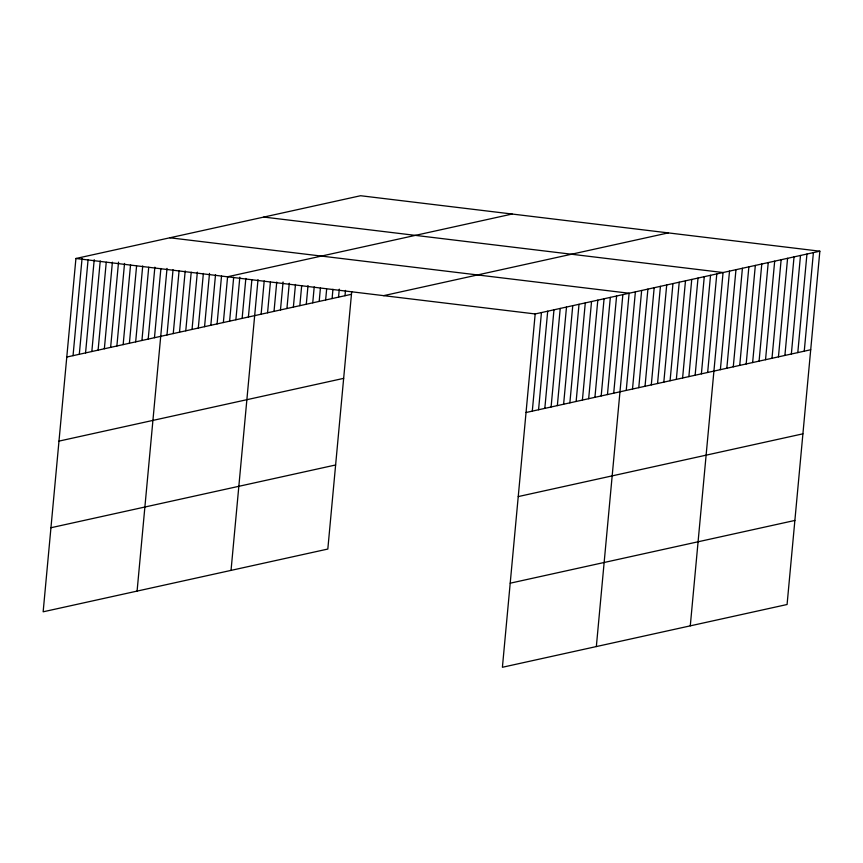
<?xml version="1.0" encoding="UTF-8"?>
<svg xmlns="http://www.w3.org/2000/svg" width="863" height="863" viewBox="0 0 863 863"><rect width="100%" height="100%" fill="white"/><g stroke="black" fill="none" stroke-linecap="round" stroke-linejoin="round"><path stroke-width="1.29" d="M819.85 251.198L535.179 313.949L502.406 667.272L787.078 604.51L819.85 251.198L360.594 195.728L75.922 258.49L43.15 611.802L327.821 549.051L351.705 291.629M73.042 355.664L82.061 258.436M79.31 354.283L88.08 259.72M85.566 352.902L94.218 259.666M91.834 351.521L100.237 260.95M98.102 350.141L106.246 262.233M104.358 348.76L112.395 262.19M110.626 347.379L118.533 262.136M116.883 345.998L124.542 263.42M123.15 344.617L130.561 264.704M129.407 343.237L136.581 265.987M135.674 341.856L142.719 265.944M141.931 340.475L148.727 267.228M148.199 339.094L154.865 267.174M154.466 337.713L160.885 268.458M137.088 591.09L167.023 268.415M166.991 334.952L173.042 269.698M173.247 333.571L179.062 270.971M179.515 332.19L185.2 270.928M185.772 330.809L191.208 272.212M192.039 329.429L197.347 272.158M198.296 328.048L203.366 273.442M204.563 326.667L209.504 273.398M210.831 325.286L215.523 274.682M217.088 323.916L221.532 275.966M223.355 322.535L227.552 277.25M229.612 321.155L233.69 277.196M235.879 319.774L239.828 277.152M242.136 318.393L245.847 278.436M248.404 317.012L251.867 279.72M231.036 570.389L258.005 279.666M261.122 314.208L264.207 280.906M267.573 312.784L270.41 282.147M274.024 311.36L276.743 282.061M280.475 309.936L283.075 281.964M286.926 308.512L289.278 283.204M293.377 307.088L295.48 284.456M299.828 305.675L301.683 285.696M306.289 304.251L308.015 285.599M312.74 302.827L314.218 286.84M319.191 301.403L320.421 288.08M325.642 299.979L326.635 289.321M332.093 298.555L332.956 289.234M338.544 297.131L339.288 289.148M344.995 295.718L345.491 290.389M532.298 411.133L541.446 312.568M538.566 409.752L547.703 311.187M544.823 408.372L553.97 309.806M551.09 406.991L560.227 308.425M557.347 405.61L566.495 307.045M563.615 404.229L572.752 305.664M569.871 402.848L579.019 304.283M576.139 401.468L585.287 302.902M582.406 400.087L591.543 301.521M588.663 398.706L597.811 300.141M594.931 397.325L604.068 298.771M601.187 395.944L610.335 297.39M607.455 394.564L616.592 296.009M613.712 393.183L622.859 294.628M596.344 646.56L629.116 293.247L169.871 237.778M626.236 390.421L635.384 291.867M632.503 389.04L641.651 290.486M638.771 387.66L647.908 289.105M645.028 386.279L654.176 287.724M651.295 384.898L660.432 286.343M657.552 383.517L666.7 284.963M663.82 382.136L672.957 283.582M670.076 380.756L679.224 282.201M676.344 379.375L685.481 280.82M682.601 377.994L691.748 279.439M688.868 376.613L698.016 278.059M695.136 375.232L704.273 276.678M701.392 373.852L710.54 275.297M707.66 372.471L716.797 273.916M690.281 625.848L723.065 272.535L263.808 217.066M720.368 369.666L729.515 271.111M726.829 368.253L735.966 269.688M733.28 366.829L742.417 268.264M739.731 365.405L748.868 266.84M746.182 363.981L755.33 265.426M752.633 362.557L761.781 264.002M759.084 361.133L768.232 262.579M765.535 359.709L774.683 261.155M771.997 358.296L781.134 259.731M778.448 356.872L787.585 258.307M784.899 355.448L794.036 256.883M791.349 354.024L800.497 255.47M797.8 352.6L806.948 254.046M804.251 351.176L813.399 252.622M227.476 276.786L512.147 214.035M66.785 357.045L351.457 294.294M383.625 295.653L668.296 232.891M58.986 441.112L343.657 378.361M526.042 412.514L810.702 349.752M50.949 527.735L335.621 464.974M518.242 496.581L802.903 433.83M510.206 583.194L794.877 520.443M75.922 258.49L535.179 313.949"/></g></svg>
